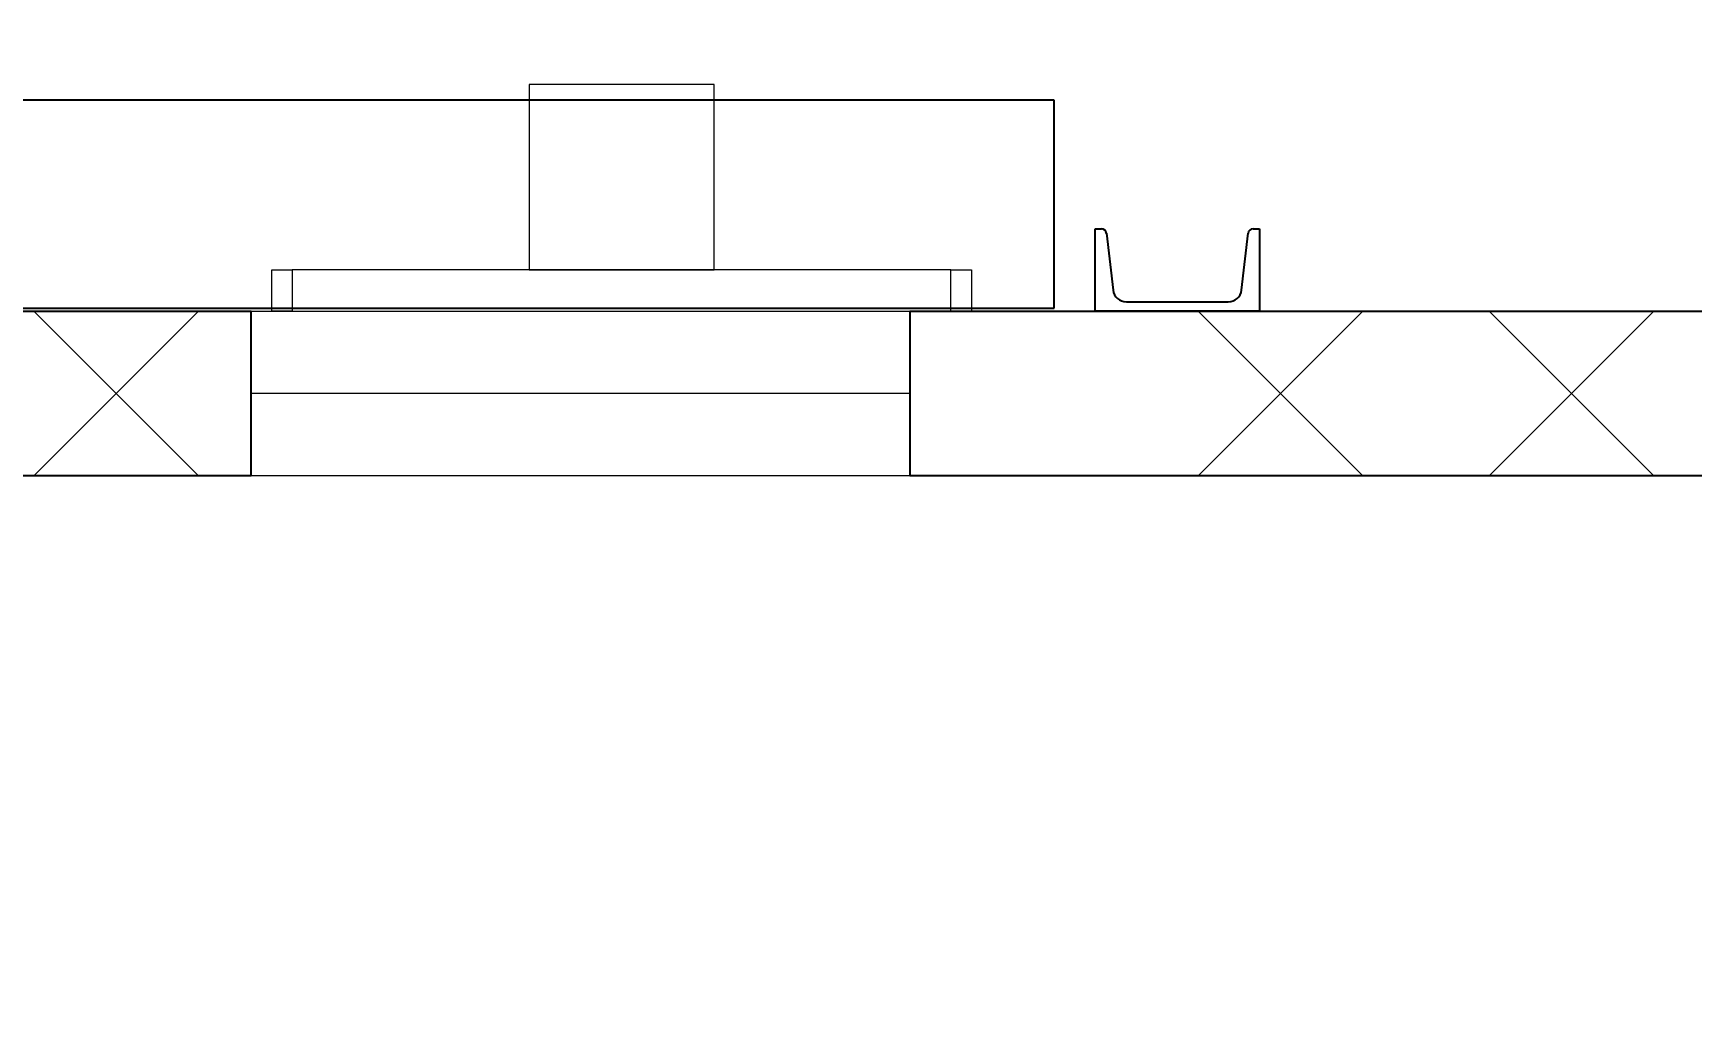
# Model space of a CAD drawing. Header units: millimetres. Extents: x 0 to 1680, y 0 to 594.
# Drawn here: x 273.7 to 289.82, y 425.2 to 434.68 of the extents above; entities that cross this region are included whole.
import ezdxf

# ---------------------------------------------------------------- set-up
doc = ezdxf.new("R2010")
doc.units = ezdxf.units.MM
for name, pattern in [('K5LT32795', [0]), ('K5LT_AUXILIARY', [0]), ('K5LT_BASIC', [0]), ('K5LT_THIN', [0]), ('K5LT_THIN_INCLUDED_TO_HATCHING', [0])]:
    doc.linetypes.add(name, pattern=pattern)
doc.layers.add('Системный слой', color=7, linetype='Continuous')
doc.styles.add('KDIMTEXTSTYLE', font='GOST_AU.SHX', dxfattribs={"width": 0.96, "oblique": 15, "height": 5})
doc.dimstyles.new('KDIMSTYLE (0.02)', dxfattribs={"dimtxt": 5, "dimasz": 1, "dimexe": 2, "dimexo": 0, "dimgap": 1, "dimtad": 1, "dimlfac": 50, "dimtxsty": 'KDIMTEXTSTYLE', "dimsah": 1, "dimcen": 0, "dimdle": 1, "dimadec": 0, "dimazin": 0, "dimtfac": 0.667, "dimtmove": 0, "dimatfit": 3, "dimfxl": 0, "dimtvp": 1, "dimtolj": 1, "dimtzin": 0, "dimarcsym": 0})

# ---------------------------------------------------------------- blocks, each defined once
blk = doc.blocks.new('U124')
at = {"layer": 'Системный слой', "color": 150, "linetype": 'K5LT_BASIC', "lineweight": 25, "true_color": 0x0080ff}
for p, q in [((283.62, 434.027), (262.42, 434.027)), ((283.62, 432.007), (283.62, 434.027)), ((262.42, 432.007), (283.62, 432.007))]:
    blk.add_line(p, q, dxfattribs=at)
blk = doc.blocks.new('U411')
at = {"layer": 'Системный слой', "color": 7, "linetype": 'K5LT32795', "lineweight": 13}
for p, q in [((275.306, 431.977), (273.706, 430.377)), ((273.706, 431.977), (275.306, 430.377)), ((286.62, 431.977), (285.02, 430.377)), ((285.02, 431.977), (286.62, 430.377)), ((289.448, 431.977), (287.848, 430.377)), ((287.848, 431.977), (289.448, 430.377))]:
    blk.add_line(p, q, dxfattribs=at)
blk = doc.blocks.new('U410')
at = {"layer": 'Системный слой', "color": 150, "linetype": 'K5LT_BASIC', "lineweight": 25, "true_color": 0x0080ff}
for p, q in [((170.518, 431.977), (275.818, 431.977)), ((282.218, 431.977), (324.318, 431.977)), ((275.818, 430.377), (169.418, 430.377)), ((325.418, 430.377), (282.218, 430.377))]:
    blk.add_line(p, q, dxfattribs=at)
at = {"layer": 'Системный слой'}
blk.add_blockref('U411', (0, 0), dxfattribs=at)
blk = doc.blocks.new('U1011')
at = {"layer": 'Системный слой', "color": 232, "linetype": 'K5LT_AUXILIARY', "lineweight": 13, "true_color": 0xc52b79}
for p, q in [((276.018, 431.977), (276.018, 432.377)), ((276.018, 432.377), (276.218, 432.377)), ((276.218, 432.377), (276.218, 431.977)), ((276.218, 431.977), (276.018, 431.977))]:
    blk.add_line(p, q, dxfattribs=at)
blk = doc.blocks.new('U1012')
at = {"layer": 'Системный слой', "color": 232, "linetype": 'K5LT_AUXILIARY', "lineweight": 13, "true_color": 0xc52b79}
for p, q in [((282.618, 431.977), (282.618, 432.377)), ((282.618, 432.377), (282.818, 432.377)), ((282.818, 432.377), (282.818, 431.977)), ((282.818, 431.977), (282.618, 431.977))]:
    blk.add_line(p, q, dxfattribs=at)
blk = doc.blocks.new('U1014')
at = {"layer": 'Системный слой', "color": 7, "linetype": 'K5LT_THIN', "lineweight": 13}
for p, q in [((280.318, 434.177), (278.518, 434.177)), ((278.518, 434.177), (278.518, 432.377)), ((280.318, 432.377), (280.318, 434.177)), ((278.518, 432.377), (280.318, 432.377))]:
    blk.add_line(p, q, dxfattribs=at)
blk = doc.blocks.new('U1015')
at = {"layer": 'Системный слой', "color": 7, "linetype": 'K5LT_THIN', "lineweight": 13}
for p, q in [((282.618, 432.377), (276.218, 432.377)), ((276.218, 432.377), (276.218, 431.977)), ((282.618, 431.977), (282.618, 432.377)), ((276.218, 431.977), (282.618, 431.977))]:
    blk.add_line(p, q, dxfattribs=at)
blk = doc.blocks.new('U1013')
at = {"layer": 'Системный слой'}
for name in ['U1014', 'U1015']:
    blk.add_blockref(name, (0, 0), dxfattribs=at)
blk = doc.blocks.new('U1010')
at = {"layer": 'Системный слой'}
for name in ['U1013', 'U1011', 'U1012']:
    blk.add_blockref(name, (0, 0), dxfattribs=at)
blk = doc.blocks.new('U1244')
at = {"layer": 'Системный слой', "color": 150, "linetype": 'K5LT_BASIC', "lineweight": 25, "true_color": 0x0080ff}
for p, q in [((284.018, 432.777), (284.08, 432.777)), ((284.018, 431.977), (284.018, 432.777)), ((285.555, 432.777), (285.618, 432.777)), ((285.618, 432.777), (285.618, 431.977)), ((284.13, 432.733), (284.194, 432.182)), ((285.442, 432.182), (285.506, 432.733)), ((285.618, 431.977), (284.018, 431.977)), ((284.323, 432.067), (285.313, 432.067))]:
    blk.add_line(p, q, dxfattribs=at)
for centre, radius, start, end in [((284.08, 432.727), 0.05, 6.5776, 90), ((285.555, 432.727), 0.05, 90, 173.4224), ((284.323, 432.197), 0.13, 186.5776, 270), ((285.313, 432.197), 0.13, 270, 353.4224)]:
    blk.add_arc(centre, radius, start, end, dxfattribs=at)
blk = doc.blocks.new('U1231')
at = {"layer": 'Системный слой'}
blk.add_blockref('U1244', (0, 0), dxfattribs=at)
blk = doc.blocks.new('U1682')
at = {"layer": 'Системный слой', "color": 7, "linetype": 'K5LT_THIN_INCLUDED_TO_HATCHING', "lineweight": 13}
for p, q in [((275.818, 431.977), (282.218, 431.977)), ((282.218, 431.177), (275.818, 431.177)), ((282.218, 430.377), (275.818, 430.377))]:
    blk.add_line(p, q, dxfattribs=at)
at = {"layer": 'Системный слой', "color": 150, "linetype": 'K5LT_BASIC', "lineweight": 25, "true_color": 0x0080ff}
for p, q in [((275.818, 430.377), (275.818, 431.977)), ((282.218, 431.977), (282.218, 430.377))]:
    blk.add_line(p, q, dxfattribs=at)
blk = doc.blocks.new('U1696')
at = {"layer": 'Системный слой', "color": 7, "linetype": 'K5LT_THIN_INCLUDED_TO_HATCHING', "lineweight": 13}
for p, q in [((275.818, 431.977), (282.218, 431.977)), ((282.218, 431.177), (275.818, 431.177)), ((282.218, 430.377), (275.818, 430.377))]:
    blk.add_line(p, q, dxfattribs=at)
at = {"layer": 'Системный слой', "color": 150, "linetype": 'K5LT_BASIC', "lineweight": 25, "true_color": 0x0080ff}
for p, q in [((275.818, 430.377), (275.818, 431.977)), ((282.218, 431.977), (282.218, 430.377))]:
    blk.add_line(p, q, dxfattribs=at)
blk = doc.blocks.new('KDIMARROW_03')
at = {"layer": 'Системный слой', "color": 0, "linetype": 'K5LT_THIN', "lineweight": 13}
for p, q in [((-0.707, -0.707), (0.707, 0.707)), ((0, 0), (-1, 0)), ((0, 0), (1, 0))]:
    blk.add_line(p, q, dxfattribs=at)

msp = doc.modelspace()

# ---------------------------------------------------------------- block references
at = {"layer": 'Системный слой'}
for name in ['U1231', 'U1010', 'U124', 'U410', 'U1682', 'U1696']:
    msp.add_blockref(name, (0, 0), dxfattribs=at)

# ---------------------------------------------------------------- dimensions: what is measured, and where the dimension line sits
at = {"layer": 'Системный слой', "color": 7}
msp.add_linear_dim(base=(169.41796, 408.64647), p1=(325.41796, 431.97733), p2=(169.41796, 431.97733), location=(247.41796, 408.64647), dimstyle='KDIMSTYLE (0.02)', override={"dimexo": 0, "dimpost": '\\H2.5;\\W0.965;\\Q0;<>', "dimblk1": 'KDIMARROW_03', "dimblk2": 'KDIMARROW_03', "dimse1": 0, "dimse2": 0, "dimclrt": 7, "dimtolj": 1}, dxfattribs=at).render()

doc.saveas('drawing.dxf')
